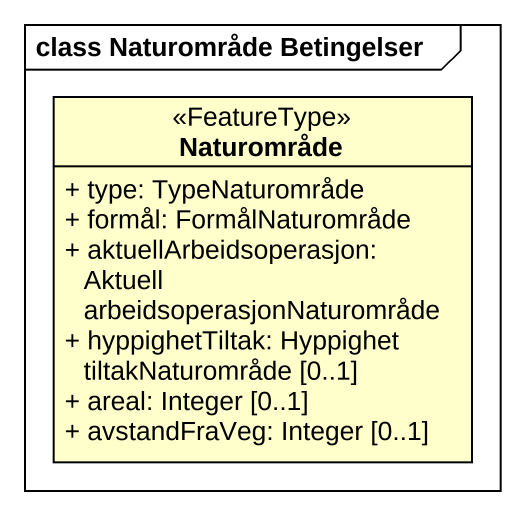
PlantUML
@startuml
mainframe class Naturområde Betingelser
hide circle
hide empty members
skinparam classAttributeIconSize 0
class Naturområde <<FeatureType>> {
  + type: TypeNaturområde
  + formål: FormålNaturområde
  + aktuellArbeidsoperasjon: Aktuell arbeidsoperasjonNaturområde
  + hyppighetTiltak: Hyppighet tiltakNaturområde [0..1]
  + areal: Integer [0..1]
  + avstandFraVeg: Integer [0..1]
}
@enduml
